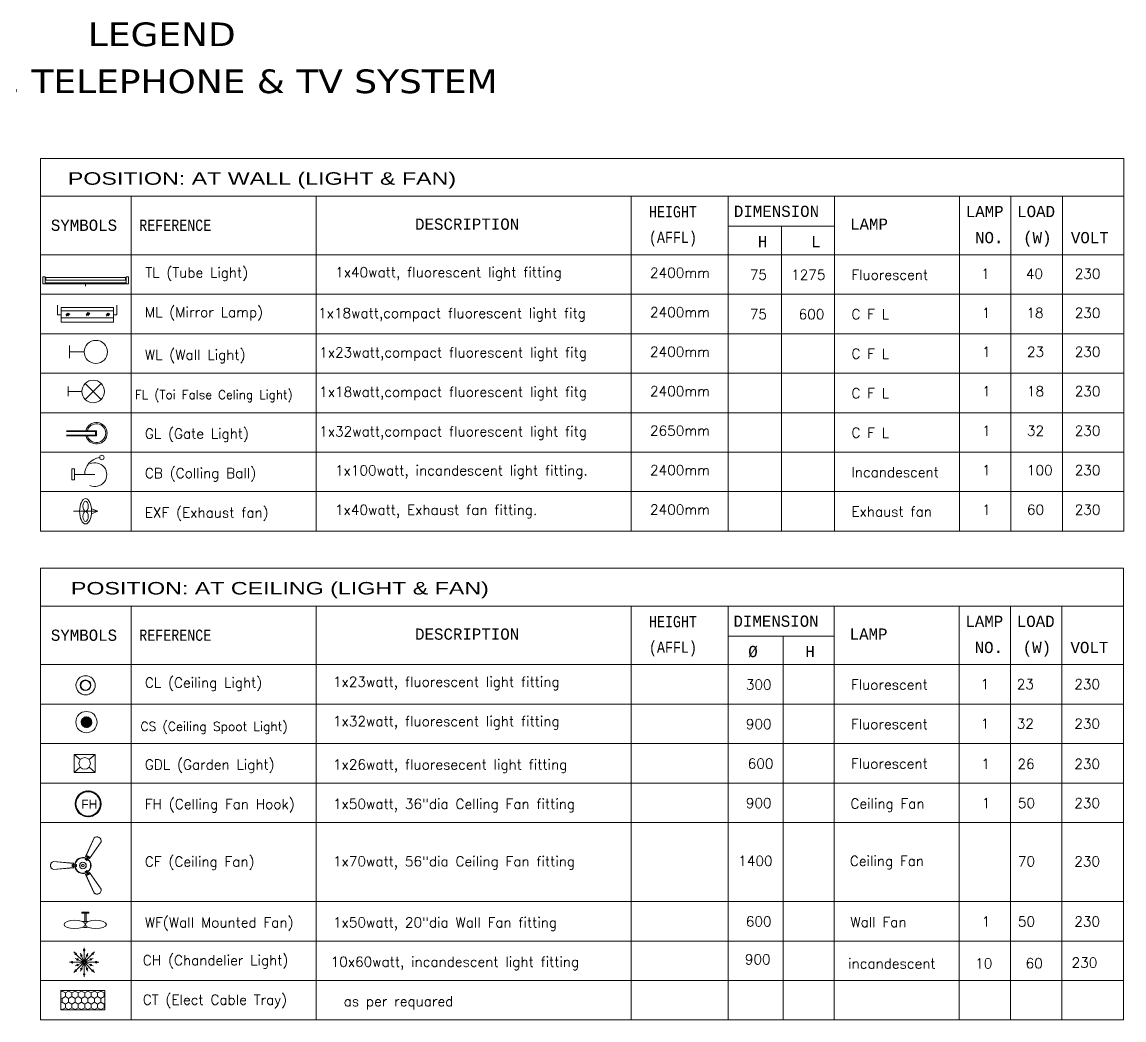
# Model space of a CAD drawing. Header units: inches. Extents: x -5 to 11100, y -161 to 1576.
# Drawn here: x 2776 to 3123.1, y 705.9 to 1020.4 of the extents above; entities that cross this region are included whole.
import ezdxf

# ---------------------------------------------------------------- set-up
doc = ezdxf.new("R2010")
doc.units = ezdxf.units.IN
doc.header["$MEASUREMENT"] = 0
for name, color, linetype, lineweight in [('E-CB-Calling-Bell', 1, 'Continuous', 18), ('E-CF-Ceiling-Fan', 7, 'Continuous', 18), ('E-CFL', 3, 'Continuous', 18), ('E-CH Light', 104, 'Continuous', 18), ('E-CKT', 7, 'Continuous', 9), ('E-CL-Ceiling-Light', 20, 'Continuous', 18), ('E-FH-Fan-hook', 4, 'Continuous', 18), ('E-fixtur', 2, 'Continuous', 18), ('E-GL-Gate-Light', 134, 'Continuous', 18), ('E-GL-Helogen-Light', 242, 'Continuous', 20), ('E-ML-Mirror-Light', 6, 'Continuous', 18), ('E-WALL-LIGHT', 4, 'Continuous', 18), ('E-WF-Wall-Bracket-Fan', 212, 'Continuous', 18), ('E-WTL-Wall-Tube-Light', 6, 'Continuous', 18), ('Electrical Cable Tray', 230, 'Continuous', 18), ('LIGHTING', 7, 'Continuous', 18)]:
    doc.layers.add(name, color=color, linetype=linetype, lineweight=lineweight)
doc.styles.add('DIM', font='arial.ttf', dxfattribs={"width": 0.8, "height": 5})
doc.styles.add('SIMPLEX', font='simplex.shx', dxfattribs={"width": 0.7})
doc.styles.add('TAHUMA', font='tahoma.ttf')
doc.styles.add('TEX', font='monotxt.shx', dxfattribs={"height": 12})
doc.styles.add('TX25', font='FAST.SHX', dxfattribs={"height": 250})

# ---------------------------------------------------------------- blocks, each defined once
blk = doc.blocks.new('WALL-LIGHT')
for p, q in [((-0.06185455624995484, 0.2594251691934915), (0.06185455625001168, 0.2594251691934915)), ((0, 0.1143000000000001), (0, 0.2594251691934915))]:
    blk.add_line(p, q)
blk.add_circle((0, 0), 0.1143)
blk = doc.blocks.new('E-MIRROR')
for p, q in [((-19.37451101502211, 3.23961760154134, 10051), (-20.53819298515282, 3.23961760154134, 10051)), ((-20.53819298515282, 3.23961760154134, 10051), (-20.53819298515282, 0.6329241391017604, 10051)), ((-2.079024030247638, 5.277976016145203, 10051), (-19.37451101502211, 5.277976016145203, 10051)), ((-19.37451101502211, 1.277976016145203, 10051), (-19.37451101502211, 5.277976016145203, 10051)), ((-19.37451101502211, 4.092930906720994, 10051), (-2.079024030247638, 4.092930906720994, 10051)), ((-18.20817793061633, 2.957906340096997), (-17.59936648717849, 3.57950344576966)), ((-17.97354368073502, 2.798313985274518, -10051), (-17.11270715947558, 3.681177985030928, -10051)), ((-17.53319050751634, 2.779362187534389), (-16.92437906407849, 3.400959293207052)), ((-11.61077149148059, 2.82335867558686), (-11.00196004804275, 3.444955781259523)), ((-11.37613724159928, 2.663766320764381, -10051), (-10.51530072033984, 3.546630320520791, -10051)), ((-10.9357840683806, 2.644814523024252), (-10.32697262494275, 3.266411628696915)), ((-4.94604419227926, 2.957906340097907), (-4.337232748841416, 3.57950344577057)), ((-4.71140994239795, 2.798313985275428, -10051), (-3.850573421138506, 3.681177985031837, -10051)), ((-4.271056769179268, 2.779362187535298), (-3.662245325741424, 3.400959293207961)), ((-2.079024030247638, 1.277976016145203, 10051), (-2.079024030247638, 5.277976016145203, 10051)), ((-2.079024030247638, 3.23961760154134, 10051), (-0.9153420601169273, 3.23961760154134, 10051)), ((-0.9153420601169273, 3.23961760154134, 10051), (-0.9153420601169273, 0.6329241391017604, 10051)), ((-19.37451101502211, 2.191378991295551, 10051), (-2.079024030247638, 2.191378991295551, 10051)), ((-2.079024030247638, 1.277976016145203, 10051), (-19.37451101502211, 1.277976016145203, 10051))]:
    blk.add_line(p, q)
blk = doc.blocks.new('A$C473D73AC')
at = {"ltscale": 2}
blk.add_line((247.8430154199741, 292.7984761762782), (247.8430154199741, 28.80871542182285), dxfattribs=at)
blk.add_lwpolyline([(175.5786215847183, 30.95723518962041), (314.9479476915149, 30.95723518962041), (314.9479476915149, 0), (175.5786215847183, 0)], close=True, dxfattribs=at)
blk.add_circle((28.40452048652514, 382.0609952349041), 28.40454005908888, dxfattribs=at)
for centre, major_axis, ratio, start_param, end_param in [((247.8430154199741, 292.7984761762782), (-107.4229254144282, 107.4229254144282), 0.9999999999998523, 3.492459975179108, 7.503114312385168), ((247.8430154199741, 382.0609952349041), (-155.1664478208331, 155.1664478208331), 0.9999999999998423, 0.9149306216189615, 2.356729967627934)]:
    blk.add_ellipse(centre, major_axis=major_axis, ratio=ratio, start_param=start_param, end_param=end_param)
blk = doc.blocks.new('A$C28630CE7')
at = {"ltscale": 2}
for p, q in [((8.084907108241168e-07, 1.327746663975859), (8.084907108241168e-07, 5.195781936746243)), ((8.084907108241168e-07, 5.195781936746243), (1.336770745276624, 5.195781936746243)), ((1.336770745276624, 1.327746663975859), (8.084907108241168e-07, 1.327746663975859)), ((1.336770745276624, 5.195781936746243), (1.336770745276624, 1.327746663975859)), ((1.731536526875232, 4.595097482642359), (1.336770745276567, 4.595097482642132)), ((1.731536526875232, 3.611565656855873), (1.336770745276567, 3.611565656855873)), ((1.336770745276624, 1.327746663975859), (1.336770745276624, 1.795295141381075)), ((1.336770745276624, 1.795295141381075), (46.6632308717048, 1.795295141381075)), ((46.6632308717048, 1.327746663975859), (1.336770745276624, 1.327746663975859)), ((1.731536526875232, 3.402955531401631), (1.731536526875175, 4.813458373545473)), ((1.731536526875175, 4.813458373545473), (46.2684650901063, 4.8134583735457)), ((46.26846509010619, 3.402955531401403), (1.731536526875232, 3.402955531401631)), ((46.26846509010619, 3.402955531401631), (46.26846509010625, 4.813458373545473)), ((46.26846509010619, 4.595097482642359), (46.66323087170485, 4.595097482642132)), ((46.26846509010619, 3.611565656855873), (46.66323087170485, 3.611565656855873)), ((48.00000080849071, 5.195781936746243), (46.6632308717048, 5.195781936746243)), ((46.6632308717048, 5.195781936746243), (46.6632308717048, 1.327746663975859)), ((46.6632308717048, 1.795295141381075), (46.6632308717048, 1.327746663975859)), ((46.6632308717048, 1.327746663975859), (48.00000080849071, 1.327746663975859)), ((48.00000080849071, 1.327746663975859), (48.00000080849071, 5.195781936746243))]:
    blk.add_line(p, q, dxfattribs=at)
blk.add_line((24.00000080849071, 1.327746663975859), (24.00000080849071, 0))
blk = doc.blocks.new('FAN56')
at = {"layer": 'LIGHTING'}
for p, q in [((2.286910040556904, 7.875516936403756), (9.722878331766424, 23.86980796933017)), ((2.400375237442859, 7.841678600188743), (9.819241948906893, 23.79918523156289)), ((15.70107802545317, 20.4033055894422), (5.590905257355189, 5.999625234334189)), ((15.81042091901418, 20.35516361787882), (5.676942714582765, 5.918280659492893)), ((-25.53329925077878, 3.514644351451352), (-7.963852755138305, 1.95723627691109)), ((-25.52031997436052, 3.395879642122281), (-7.991280494797138, 1.842053365854326)), ((-9.130757718496625, 0.384250961396674), (-8.82638058913426, 0.5599831789693326)), ((-8.179889565359645, 0.5857740585738611), (-8.915741314535808, 0.9709827400288304)), ((-8.423081646052651, -0.212282264010355), (-8.59881386362531, 0.09209486535200995)), ((-6.652082809419881, 0.585774058573179), (-5.882354885104178, 0.9402773566855558)), ((-6.372799851329091, -0.09585735604900947), (-6.54853206890175, 0.2085197733133555)), ((-6.022846787494473, 0.3785212770019371), (-5.718469658132108, 0.5542534945741409)), ((2.818746189105696, 6.053759730323463), (2.126873365057236, 5.564407442919901)), ((2.545472850796159, 5.55136517675669), (2.545472850796159, 5.1999007416116)), ((3.103385020187034, 5.566935242509089), (3.454849455332351, 5.566935242509089)), ((3.339232435504073, 5.02667768257038), (3.339232435504073, 4.67521324742529)), ((3.582649567074895, 7.37687919304085), (3.616974937765463, 8.206749841973306)), ((3.833336620312821, 5.467985671748465), (3.755481520045123, 4.624130086233208)), ((4.027698989620603, 7.40074381563727), (4.37916342476592, 7.40074381563727)), ((4.077119591039263, 8.195060619218566), (4.077119591039263, 7.843596184073476)), ((4.59723999828293, 6.791105134465852), (5.298766376769436, 7.235767101943793)), ((4.898149953246957, 7.71534265932064), (4.898149953246957, 7.363878224175323)), ((-7.96385275513876, -1.957236276910635), (-25.53329925077924, -3.514644351450215)), ((-7.991280494797593, -1.842053365853872), (-25.52031997435824, -3.395879642122509)), ((-9.135690477316075, -0.566641169502418), (-8.83131334795371, -0.3909089519302142)), ((-8.179889565359645, -0.5857740585763622), (-8.915741314535353, -0.9709827400304221)), ((-6.652082809419881, -0.5857740585759075), (-5.882354885104178, -0.9402773566882843)), ((-6.08035969415414, -0.571238434945144), (-5.77598256479132, -0.3955062173729402)), ((2.818746189106605, -6.053759730322554), (2.126873365059055, -5.564407442918991)), ((9.72287833176415, -23.86980796933062), (2.286910040555085, -7.875516936404665)), ((2.68361435198949, -5.405198959572772), (2.379237222627125, -5.229466742000341)), ((9.819241948906893, -23.79918523156516), (2.40037523744104, -7.84167860018897)), ((3.269414831141603, -5.471077886460762), (3.093682613568944, -5.775455015823127)), ((3.534886843357071, -4.980126741812001), (3.230509713994707, -4.804394524239569)), ((3.582649567076714, -7.376879193040168), (3.616974937765917, -8.206749841973306)), ((3.833336620314185, -5.467985671747783), (3.755481520046942, -4.624130086231844)), ((4.232607765249668, -8.099593620717997), (3.928230635886848, -7.923861403145338)), ((4.395382656431593, -7.188461551627142), (4.219650438858935, -7.492838680989507)), ((4.597239998284749, -6.79110513446517), (5.29876637676989, -7.235767101943338)), ((5.058570886277266, -7.628419449716603), (4.754193756913992, -7.452687232144172)), ((5.590905257354734, -5.999625234335326), (15.7010780254509, -20.40330558944106)), ((5.676942714581855, -5.918280659493803), (15.81042091901281, -20.35516361787995))]:
    blk.add_line(p, q, dxfattribs=at)
for centre, radius in [((-8.978569153815897, 0.4721170701834581), 0.1757322175726226), ((-8.510947754839435, -0.06009369932917252), 0.1757322175726226), ((-6.46066596011633, 0.05633120863285512), 0.1757322175726226), ((-5.870658222813745, 0.4663873857884937), 0.1757322175726226), ((0, 0), 2.913441179177215), ((0, 0), 2.796286367462133), ((0, 0), 1.156074395005776), ((0, 0), 1.038919583290694), ((2.545472850796159, 5.375632959184259), 0.1757322175726226), ((3.279117237759692, 5.566935242509089), 0.1757322175726226), ((3.339232435504073, 4.850945464997722), 0.1757322175726226), ((4.077119591039263, 8.019328401646135), 0.1757322175726226), ((4.203431207193262, 7.40074381563727), 0.1757322175726226), ((4.898149953246957, 7.539610441747982), 0.1757322175726226), ((-8.983501912635802, -0.4787750607160888), 0.1757322175726226), ((-5.928171129473412, -0.4833723261588148), 0.1757322175726226), ((2.531425787309217, -5.317332850787352), 0.1757322175726226), ((3.181548722355728, -5.623266451142399), 0.1757322175726226), ((3.382698278676344, -4.892260633026126), 0.1757322175726226), ((4.080419200568485, -8.011727511932122), 0.1757322175726226), ((4.307516547645719, -7.34065011630878), 0.1757322175726226), ((4.906382321596084, -7.540553340930956), 0.1757322175726226)]:
    blk.add_circle(centre, radius, dxfattribs=at)
for centre, radius, start, end in [((12.21743013302284, 21.16120972831641), 3.68229454557542, 347.3556972874167, 132.6443027125783), ((12.21743013307105, 21.16120972840031), 3.565139733860432, 347.7259704662304, 132.2740295338121), ((-24.43486026604342, 4.547473508864641e-13), 3.682294545575131, 107.3556972874202, 252.6443027125725), ((-24.43486026614028, 2.273736754432321e-13), 3.56513973386013, 107.7259704662307, 252.274029533807), ((-4.547473508864641e-13, -2.273736754432321e-13), 9.372384937206617, 175.5055034689353, 184.4944965310772), ((-9.051577229905433, 0.7114997617416066), 0.2928870292877043, 62.36853593211242, 175.5055034689698), ((-4.547473508864641e-13, -2.273736754432321e-13), 8.2008368200558, 166.1923573198762, 175.9039562418567), ((-7.41598618738999, 2.994488252593555), 2.526945278264775, 252.4040150250503, 287.5959849749356), ((0, 0), 7.029288702904982, 64.03396698490842, 175.9199886475078), ((0, 0), 6.677824267759679, 65.03241349550466, 174.9675865045085), ((-5.759833547863309, 0.6742485352299354), 0.2928870292877043, 353.3233184986162, 114.7287472918888), ((-4.547473508864641e-13, -2.273736754432321e-13), 5.506276150608861, 173.3233184986464, 186.676681501364), ((2.296000413957245, 5.325286441634717), 0.2928870292877043, 125.2712527081929, 246.6766815014033), ((0, 0), 5.506276150608861, 53.32331849864637, 66.67668150136403), ((0, 0), 8.2008368200558, 64.09604375815742, 73.8076426801169), ((1.246658556624425, 7.843484589937134), 2.382136561433578, 311.2959510530642, 348.7040489469505), ((3.463833133905155, 4.651037906404554), 0.2928870292877043, 233.3233184986163, 354.7287472918887), ((3.909611746496466, 8.194645706286565), 0.2928870292877043, 64.49449653110493, 177.6314640679801), ((6.301295991775078, 4.925188306097198), 2.526945278264775, 132.4040150250503, 167.5959849749355), ((0, 0), 6.677824267759679, 305.0324134955004, 54.9675865045111), ((0, 0), 7.029288702904982, 304.0339669849027, 55.91998864751029), ((0, 0), 9.372384937206617, 55.50550346893525, 64.49449653107712), ((0, 0), 8.2008368200558, 46.19235731987623, 55.90395624185671), ((5.141965483407603, 7.483145944543821), 0.2928870292877043, 302.3685359321124, 55.50550346896984), ((-9.051577229905888, -0.7114997617436529), 0.2928870292877043, 184.4944965311049, 297.6314640679801), ((-7.41598618738999, -2.842104315086544), 2.382136561433578, 71.29595105306419, 108.7040489469505), ((-4.547473508864641e-13, -2.273736754432321e-13), 8.2008368200558, 184.0960437581574, 193.8076426801169), ((0, 0), 7.029288702904982, 184.0339669849117, 295.9199886475069), ((0, 0), 6.677824267759679, 185.0324134955085, 294.9675865045061), ((-5.759833547863764, -0.6742485352310723), 0.2928870292877043, 245.2712527081929, 6.676681501403333), ((2.296000413957699, -5.325286441635171), 0.2928870292877043, 113.3233184986162, 234.7287472918888), ((-4.547473508864641e-13, -6.821210263296962e-13), 5.506276150608861, 293.3233184986464, 306.676681501364), ((-4.547473508864641e-13, -6.821210263296962e-13), 8.2008368200558, 286.1923573198762, 295.9039562418567), ((1.114690195614912, -7.919676558691435), 2.526945278264775, 12.40401502505025, 47.59598497493553), ((3.463833133906064, -4.651037906404781), 0.2928870292877043, 5.271252708192963, 126.6766815014034), ((3.909611746497376, -8.194645706286337), 0.2928870292877043, 182.3685359321123, 295.5055034689698), ((6.169327630764656, -5.001380274851272), 2.382136561433578, 191.2959510530642, 228.7040489469506), ((-4.547473508864641e-13, -6.821210263296962e-13), 9.372384937206617, 295.5055034689352, 304.4944965310771), ((-4.547473508864641e-13, -6.821210263296962e-13), 8.2008368200558, 304.0960437581574, 313.8076426801169), ((5.141965483409422, -7.483145944543821), 0.2928870292877043, 304.494496531105, 57.63146406798008), ((12.21743013302103, -21.16120972831709), 3.68229454557518, 227.3556972874152, 12.64430271257494), ((12.21743013306923, -21.16120972840122), 3.565139733860116, 227.7259704662254, 12.2740295338069)]:
    blk.add_arc(centre, radius, start, end, dxfattribs=at)
blk = doc.blocks.new('CL- Celling Light')
at = {"layer": 'E-CL-Ceiling-Light'}
for major_axis, ratio, start_param, end_param in [((4.477717037261159, 4.477717037261157), 0.9999999999998082, 5.497787143782042, 11.78097245096163), ((2.483760678637262, 2.483760678637262), 0.9999999999998888, 5.497787143782082, 11.78097245096167), ((2.238858518630952, 2.238858518630952), 0.9999999999997626, 5.49778714378202, 11.78097245096161)]:
    blk.add_ellipse((0, 0), major_axis=major_axis, ratio=ratio, start_param=start_param, end_param=end_param, dxfattribs=at)
blk = doc.blocks.new('E-FH')
at = {"ltscale": 2}
h = blk.add_hatch(dxfattribs=at)
h.set_pattern_fill('ANSI31', color=256, scale=45.36000000012573, style=0)
h.set_pattern_definition([(44.99999999999999, (145903.6854705223, -100361.5807621968), (-4.009295449338837, 4.009295449338837), [])])
edge = h.paths.add_edge_path(flags=16)
edge.add_arc((77310.88122551782, -227893.657498608), 96.16001614016345, 0, 360)
edge = h.paths.add_edge_path()
edge.add_arc((77310.88122551782, -227893.657498608), 102.8464730562784, 0, 360)
for radius in [102.8464730562784, 96.16001614016345]:
    blk.add_circle((77310.88122551782, -227893.657498608), radius, dxfattribs=at)
at = {"ltscale": 2, "style": 'TX25'}
blk.add_text('FH', height=72.57600000020118, dxfattribs=at).set_placement((77255.87917175023, -227932.4090987407))
blk = doc.blocks.new('E-GATE-LIGHT')
for p, q in [((39.99002136849958, -9.944523577815744), (42.9900201605551, -9.941831429898116)), ((40.41249918174526, -10.3662438220756), (42.56829991629456, -10.36430924314385))]:
    blk.add_line(p, q)
at = {"ltscale": 0.5}
for p, q in [((39.99002136849958, -9.944523577815744), (40.00622584902885, -28.0020090926464)), ((40.41249918174526, -10.3662438220756), (40.42832487778196, -28.00163030815355)), ((42.56829991629456, -10.36430924314385), (42.58412561233126, -27.99969572922333)), ((42.9900201605551, -9.941831429898116), (43.00622464108437, -27.99931694473048))]:
    blk.add_line(p, q, dxfattribs=at)
for radius in [6.525943365224521, 6.525943365224522, 5.681744967804262]:
    blk.add_arc((41.49002076452962, -9.943177503855452), radius, 283.339764539456, 256.7630679499874, dxfattribs=at)
blk = doc.blocks.new('CH')
at = {"layer": 'E-fixtur', "color": 118}
for p, q in [((0, 0.2174594569477506), (0, 0.2505947764663574)), ((0, 0.1986648487127241), (0, 0.0348048300645587)), ((-0.2174594569481059, 0), (-0.2505947764661443, 0)), ((-0.03480483006477186, 0), (-0.1986648487134346, 0)), ((-0.1537670566411009, 0.1537670566408167), (-0.1771972657690668, 0.1771972657689957)), ((-0.154760979291737, 0.06291629713629732), (-0.1242149241874557, 0.05049814956407772)), ((-0.02461073135734182, 0.02461073135677339), (-0.1404772617088668, 0.1404772617081562)), ((-0.1068368968027755, 0.04343331229321734), (-0.03224226715659029, 0.01310772308386277)), ((-0.06494399756867608, 0.1539210782723899), (-0.05212563122327651, 0.1235407992113835)), ((-0.04506737441872133, 0.1068123171521052), (-0.01353016586840283, 0.03206728562588523)), ((0.01310772308386277, 0.03224226715630607), (0.0434333122932884, 0.1068368968024913)), ((0.1404772617080141, 0.1404772617081562), (0.02461073135727077, 0.02461073135677339)), ((0.1075473702138652, 0.04537751572456727), (0.03206728562567207, 0.01353016586833178)), ((0.1986648487133635, 0), (0.03480483006470081, 0)), ((0.0504981495645751, 0.1242149241872426), (0.06291629713629732, 0.154760979291666)), ((0.153921078272603, 0.06494399756761027), (0.1235407992114546, 0.05212563122356073)), ((0.1771972657689957, 0.1771972657689957), (0.1537670566410299, 0.1537670566408167)), ((0.2505947764660732, 0), (0.2174594569480348, 0)), ((-0.1537670566411009, -0.153767056641243), (-0.1771972657690668, -0.1771972657695642)), ((-0.1233370802663103, -0.05203967598717441), (-0.1539210782730294, -0.0649439975681787)), ((-0.02461073135734182, -0.02461073135691549), (-0.1404772617088668, -0.1404772617084404)), ((-0.03206728562574312, -0.0135301658687581), (-0.1060207576437477, -0.04473339131848775)), ((-0.06291629713636837, -0.1547609792919502), (-0.05050061098920366, -0.1242209787791637)), ((-0.04343664786361501, -0.1068451016112704), (-0.01310772308386277, -0.03224226715644818)), ((0, -0.03480483006498503), (0, -0.1986648487128662)), ((0.01353016586833178, -0.03206728562588523), (0.04507198010408331, -0.1068232328978524)), ((0.1404772617080141, -0.1404772617084404), (0.02461073135727077, -0.02461073135691549)), ((0.03224226715651923, -0.01310772308428909), (0.1079300247505444, -0.04387771089497505)), ((0.05212563122320546, -0.1235407992118098), (0.06494399756775238, -0.1539210782726741)), ((0.1242149241868873, -0.05049814956407772), (0.154760979291666, -0.06291629713643943)), ((0.1771972657689957, -0.1771972657695642), (0.1537670566410299, -0.153767056641243)), ((0, -0.2174594569477506), (0, -0.2505947764663574))]:
    blk.add_line(p, q, dxfattribs=at)
at = {"layer": 'E-fixtur', "color": 1}
for centre, radius in [((0, 0.2080621528305926), 0.01376292911806172), ((0, 0.2080621528305926), 0.009397304117482025), ((-0.2080621528302373, 0), 0.01376292911806172), ((-0.2080621528302373, 0), 0.009397304117482025), ((-0.1471221591742022, 0.1471221591746996), 0.01376292911806172), ((-0.1471221591742022, 0.1471221591746996), 0.009397304117482025), ((-0.1153087864104663, 0.04749981092771804), 0.01376292911805603), ((-0.1153087864104663, 0.04749981092771804), 0.009397304117476326), ((-0.04794818638870879, 0.1151230632132183), 0.01376292911805603), ((-0.04794818638870879, 0.1151230632132183), 0.009397304117476326), ((0, 0), 0.03480483006474824), ((0, 0), 0.03480483006474824), ((0, 0), 0.02923605725438851), ((0, 0), 0.01392193202589929), ((0.04749981092743383, 0.1153087864105373), 0.01376292911805603), ((0.04749981092743383, 0.1153087864105373), 0.009397304117476326), ((0.1151230632135736, 0.04794818638899301), 0.01376292911805603), ((0.1151230632135736, 0.04794818638899301), 0.009397304117476326), ((0.1471221591741312, 0.1471221591746996), 0.01376292911806172), ((0.1471221591741312, 0.1471221591746996), 0.009397304117482025), ((0.2080621528301663, 0), 0.01376292911806172), ((0.2080621528301663, 0), 0.009397304117482025), ((-0.1471221591742022, -0.1471221591745575), 0.01376292911806172), ((-0.1471221591742022, -0.1471221591745575), 0.009397304117482025), ((-0.1151230632135736, -0.04794818638913512), 0.01376292911805603), ((-0.1151230632135736, -0.04794818638913512), 0.009397304117476326), ((-0.04749981092750488, -0.1153087864105373), 0.01376292911805603), ((-0.04749981092750488, -0.1153087864105373), 0.009397304117476326), ((0.04794818638863774, -0.1151230632136446), 0.01376292911805603), ((0.04794818638863774, -0.1151230632136446), 0.009397304117476326), ((0.1153087864103952, -0.04749981092800226), 0.01376292911805603), ((0.1153087864103952, -0.04749981092800226), 0.009397304117476326), ((0.1471221591741312, -0.1471221591745575), 0.01376292911806172), ((0.1471221591741312, -0.1471221591745575), 0.009397304117482025), ((0, -0.2080621528305926), 0.01376292911806172), ((0, -0.2080621528305926), 0.009397304117482025)]:
    blk.add_circle(centre, radius, dxfattribs=at)
at = {"layer": 'E-fixtur', "color": 5}
for centre, radius, start, end in [((-0.0239622551170271, 0.008113398435511954), 0.003951721185746384, 166.5219312739056, 239.9760771269371), ((-0.024154807559853, 0.007520782952639138), 0.003951721185600662, 84.02392287782268, 157.4780687310109), ((-0.02423747671237209, 0.007109764310229139), 0.002956846950752719, 234.8558115878039, 279.1614353479509), ((-0.02241635432234546, -0.007140539716203875), 0.01141135255984856, 70.10517663083417, 96.79592174268944), ((-0.02378754517010861, 0.008494511210841438), 0.002956846950882777, 44.83856465965959, 89.14418842000009), ((-0.01393810765883075, 0.01895282045992985), 0.01141135256084509, 227.2040782506169, 253.8948233622477), ((-0.01461693566703559, 0.02064853738588113), 0.003951721185751491, 130.5219312680836, 203.9760771210148), ((-0.0163685952043835, 0.007525313149869817), 0.004491516298396506, 241.1893284485536, 314.1417121373354), ((-0.01542951595226327, 0.01999835151764273), 0.00295684695109999, 198.855811586947, 243.1614353469046), ((-0.01512104450675622, 0.0202822808755343), 0.003951721185450307, 48.02392287452982, 121.4780687277692), ((-0.01766573978279951, 0.003533112634954705), 0.004491516298242516, 9.858287865220472, 82.81067155419103), ((-0.0223323155373123, 0.00739918449966126), 0.01141135256133573, 34.10517663670663, 60.79592174845014), ((-0.008819203605980874, 0.01570932508755618), 0.004491516297673706, 205.1893284459174, 278.1417121343615), ((-0.01425157988222736, 0.02085417216761698), 0.002956846950945679, 8.838564656764492, 53.14418841723065), ((-0.0001359776102560772, 0.02352576797136408), 0.0114113525608005, 191.2040782583175, 217.8948233700187), ((-0.01221517220095336, 0.0132420094804786), 0.004491516298100463, 333.8582878569728, 46.81067154583752), ((-0.0007280045284829839, 0.02524824816376281), 0.002956846950608556, 162.8558115868255, 207.1614353472876), ((0.0003115563968236756, 0.02529663687255379), 0.003951721185914264, 94.52193126978956, 167.9760771228782), ((-0.01371809126453627, 0.0191126717263046), 0.01141135256078896, 358.1051766413452, 24.79592175302374), ((0.002098824016698586, 0.01789290878249972), 0.004491516298072674, 169.1893284435146, 242.1417121319922), ((-0.0003115563970368385, 0.02529663687283801), 0.003951721185752195, 12.02392287503734, 85.47806872750529), ((-0.00209882401676964, 0.01789290878249972), 0.004491516298061139, 297.8582878680078, 10.81067155648539), ((0.01371809126446522, 0.0191126717263046), 0.01141135256078779, 155.2040782469763, 181.8948233586548), ((0.0007280045282698211, 0.02524824816333648), 0.002956846950551473, 332.8385646598788, 17.14418842068055), ((0.01221517220088231, 0.0132420094804786), 0.004491516298091671, 133.1893284541625, 206.1417121430272), ((0.00881920360590982, 0.01570932508755618), 0.004491516297652643, 261.8582878656385, 334.8106715540826), ((0.0001359776099008059, 0.0235257679700851), 0.0114113525602202, 322.1051766361111, 348.795921747692), ((0.01425157988151682, 0.02085417216761698), 0.002956846950941077, 126.8558115827693, 171.1614353432355), ((0.01512104450590357, 0.02028228087567641), 0.003951721185308754, 58.52193127212266, 131.9760771254702), ((0.02233231553709913, 0.007399184500229694), 0.01141135256090735, 119.2040782538383, 145.894823365497), ((0.01766573978272845, 0.003533112634954705), 0.004491516298235051, 97.18932844580895, 170.1417121347795), ((0.01636859520431244, 0.007525313149869817), 0.004491516298360303, 225.8582878626646, 298.8106715514464), ((0.01542951595176589, 0.0199983515170743), 0.002956846950642749, 296.838564661007, 341.1441884219735), ((0.01393810765861758, 0.01895282045921931), 0.01141135256018086, 286.1051766393726, 312.7959217511044), ((0.01461693566625399, 0.02064853738573902), 0.003951721185739777, 336.0239228797916, 49.47806873309938), ((0.0224163543222744, -0.007140539716203875), 0.01141135255986128, 83.20407825731056, 109.8948233691658), ((0.02378754516968229, 0.00849451121069933), 0.002956846950947208, 90.85581157884357, 135.1614353392557), ((0.02415480755963983, 0.007520782952497029), 0.003951721185794571, 22.52193127037021, 95.97607712360836), ((0.02423747671230103, 0.007109764310229139), 0.002956846950727585, 260.8385646520491, 305.1441884121961), ((0.02396225511695604, 0.008113398435511954), 0.003951721185722685, 300.02392287306, 13.47806872609437), ((-0.02396225511709815, -0.008113398436080388), 0.003951721185668785, 120.0239228725989, 193.478068725819), ((-0.02415480755992405, -0.007520782953065464), 0.003951721185547995, 202.5219312703702, 275.9760771230967), ((-0.02423747671208787, -0.007109764310655464), 0.002956846950776329, 80.83856465672993, 125.1441884171752), ((-0.02241635432156386, 0.007140539715635441), 0.01141135255976871, 263.2040782534299, 289.8948233653527), ((-0.02378754517032178, -0.008494511210983546), 0.002956846950951521, 270.8558115843581, 315.1614353450589), ((-0.01393810765961234, -0.01895282046021407), 0.01141135256046654, 106.1051766341383, 132.7959217458405), ((-0.01461693566703559, -0.02064853738616534), 0.003951721185763245, 156.0239228789851, 229.4780687319164), ((-0.01636859520409928, -0.007525313150296142), 0.004491516298304253, 45.85828786701506, 118.8106715559184), ((-0.01542951595226327, -0.01999835151792695), 0.002956846951079845, 116.8385646530954, 161.144188413053), ((-0.01512104450675622, -0.02028228087581851), 0.003951721185437418, 238.5219312722308, 311.9760771254702), ((-0.01766573978294161, -0.003533112635238922), 0.004491516298371332, 277.1893284477499, 350.1417121365911), ((-0.0223323155373123, -0.007399184499945477), 0.01141135256134301, 299.2040782515499, 325.8948233632934), ((-0.008819203605980874, -0.0157093250878404), 0.004491516297652643, 81.85828786563856, 154.8106715543634), ((-0.01425157988244052, -0.02085417216775909), 0.002956846951148954, 306.8558115853333, 351.1614353460832), ((-0.0001359776107534572, -0.02352576797164829), 0.01141135256038744, 142.1051766287005, 168.7959217406267), ((-0.01221517220095336, -0.01324200948076282), 0.004491516298112725, 313.1893284539781, 26.14171214302722), ((-0.0007280045280566583, -0.02524824816390492), 0.002956846951045672, 152.8385646532834, 197.1441884142311), ((0.0003115563968236756, -0.02529663687312222), 0.003951721185895244, 192.0239228766224, 265.4780687302105), ((-0.01371809126503365, -0.0191126717263046), 0.01141135256125242, 335.2040782473143, 1.894823359169635), ((0.002098824016414369, -0.01789290878264183), 0.004491516297773025, 117.858287865825, 190.8106715546485), ((-0.002098824016485423, -0.01789290878264183), 0.004491516297751122, 349.1893284453515, 62.1417121341746), ((-0.0003115563970368385, -0.02529663687326433), 0.003951721185755204, 274.5219312724947, 347.9760771254955), ((0.0137180912649626, -0.0191126717263046), 0.01141135256125683, 178.1051766408304, 204.7959217526857), ((0.0007280045279145497, -0.0252482481636207), 0.002956846950982521, 342.8558115785091, 27.16143533954831), ((0.01221517220088231, -0.01324200948076282), 0.004491516298100463, 153.8582878569728, 226.8106715460218), ((0.00881920360590982, -0.0157093250878404), 0.004491516297661416, 25.18932844563657, 98.14171213436146), ((0.0001359776103981858, -0.02352576797036932), 0.01141135255979469, 11.20407825336372, 37.89482336488683), ((0.01425157988180104, -0.02085417216775909), 0.0029568469511562, 188.8385646539167, 233.1441884146667), ((0.01512104450590357, -0.02028228087596062), 0.003951721185287185, 228.0239228745295, 301.4780687278774), ((0.02233231553709913, -0.007399184500513911), 0.01141135256089094, 214.105176634503, 240.7959217461613), ((0.01636859520402822, -0.007525313150296142), 0.004491516298358552, 61.18932844408155, 134.141712132985), ((0.01766573978294161, -0.003533112635238922), 0.004491516298393439, 189.8582878634089, 262.8106715522501), ((0.01542951595176589, -0.01999835151735851), 0.002956846950640072, 18.8558115780265, 63.16143533899268), ((0.01393810765947023, -0.01895282045950353), 0.0114113525597928, 47.20407825261481, 73.89482336424138), ((0.01461693566625399, -0.02064853738616534), 0.003951721185757867, 310.5219312669006, 23.97607712020845), ((0.02241635432156386, 0.007140539715635441), 0.01141135255976536, 250.1051766346473, 276.79592174657), ((0.02378754516989545, -0.008494511210841438), 0.002956846951026226, 224.8385646560321, 269.1441884166679), ((0.02415480755971089, -0.007520782952781246), 0.003951721185733579, 264.0239228755013, 337.4780687282476), ((0.02423747671201681, -0.007109764310655464), 0.002956846950791247, 54.85581158282483, 99.16143534327007), ((0.0239622551170271, -0.008113398436080388), 0.003951721185683491, 346.521931274181, 59.9760771274011)]:
    blk.add_arc(centre, radius, start, end, dxfattribs=at)
blk = doc.blocks.new('EXF')
at = {"layer": 'E-fixtur', "color": 196, "ltscale": 5}
for q in [(-0.254559416934228, 0), (0.1217096859011946, 0.05541007479791915), (0.1217096859011946, -0.05541007479806126)]:
    blk.add_line((0.254559416934228, 0), q, dxfattribs=at)
at = {"layer": 'E-fixtur', "color": 6, "extrusion": (0, 0, -1)}
blk.add_ellipse((-0.001915637436198381, 0), major_axis=(-4.401850321639565e-14, 0.2674318915803723), ratio=0.4725221515231049, dxfattribs=at)
at = {"layer": 'E-fixtur', "color": 200, "ltscale": 5}
blk.add_ellipse((-0.001915637436198381, 0.1069727566321887), major_axis=(-1.559175222445816e-13, 0.1069727566321489), ratio=0.5289366065856974, start_param=3.141592653587037, end_param=9.424777960766622, dxfattribs=at)
at = {"layer": 'E-fixtur', "color": 200, "ltscale": 5, "extrusion": (0, 0, -1)}
blk.add_ellipse((-0.001915637436198381, -0.1069727566321887), major_axis=(1.604226282306154e-13, 0.1069727566321489), ratio=0.5289366065856974, dxfattribs=at)
blk = doc.blocks.new('IC')
h = blk.add_hatch()
h.set_pattern_fill('ANSI37', color=256, scale=5, style=0)
h.set_pattern_definition([(45, (-31987.5, 39264), (-0.4419417382415922, 0.4419417382415922), []), (135, (-31987.5, 39264), (-0.4419417382415922, -0.4419417382415922), [])])
h.paths.add_polyline_path([(-28.43086822907935, 23.91349104812252, 1), (-35.55001930392609, 23.91349104812252, 1)])
for radius in [7.119182435364928, 3.55957553742337]:
    blk.add_circle((-31.99044376650272, 23.91349104812252), radius)
blk = doc.blocks.new('GL-LIGHT')
at = {"layer": 'E-GL-Helogen-Light'}
for p, q in [((-71.28741264676864, 278.4981573771629), (-43.65245231008396, 255.0194351863979)), ((-4.097567633656212, 255.0194351863981), (23.53739270302867, 278.4981573771629)), ((-71.28741264676864, 197.9347972537253), (-43.65245231008387, 221.41351944449)), ((-4.097567633655984, 221.4135194444902), (23.53739270302867, 197.9347972537253))]:
    blk.add_line(p, q, dxfattribs=at)
blk.add_lwpolyline([(-71.28741264676864, 197.9347972537253), (23.53739270302867, 197.9347972537253), (23.53739270302867, 278.4981573771629), (-71.28741264676864, 278.4981573771629)], close=True, dxfattribs=at)
blk.add_circle((-23.87500997186999, 238.2164773154441), 25.9516207327101, dxfattribs=at)
blk = doc.blocks.new('A$C5B1A0392')
for p, q in [((371.2636075230839, 129.6935771097196), (371.2636075230694, 279.1093907858303)), ((395.5392300220265, 129.5778479899163), (395.5392300220265, 279.1093907858303))]:
    blk.add_line(p, q)
at = {"ltscale": 2}
blk.add_lwpolyline([(322.3576346281334, 298.3637366223847), (447.5660370831902, 298.3637366223847), (447.5660370831902, 279.1093907858303), (322.3576346281334, 279.1093907858303)], close=True, dxfattribs=at)
for centre, start, end in [((382.0527251245803, -153.2695572404482), 80.14559333652657, 99.85440666347343), ((382.0527251245803, 304.2310469780641), 260.1455933365266, 279.8544066634735)]:
    blk.add_arc(centre, 283.1687490877094, start, end, dxfattribs=at)
at = {"extrusion": (0, 0, -1)}
blk.add_ellipse((191.0246417626622, 75.48077278010896), major_axis=(191.0280833619181, 3.971377967073551e-11), ratio=0.3951307893636453, dxfattribs=at)
blk.add_ellipse((573.0808084864984, 75.48077278010896), major_axis=(-191.0280833619181, 3.971377967073551e-11), ratio=0.3951307893636453)

msp = doc.modelspace()

# ---------------------------------------------------------------- hatches: boundary and pattern name
at = {"layer": 'Electrical Cable Tray'}
h = msp.add_hatch(dxfattribs=at)
h.set_pattern_fill('HONEY', color=256, scale=9.382059145864332, angle=270, style=0)
h.set_pattern_definition([(270, (13398.9704378413, -9389.992961106791), (1.015637690577602, -1.759136089849562), [1.172757393233042, -2.345514786466083]), (29.99999999999997, (13398.9704378413, -9389.992961106791), (1.015637697234945, 1.759136086005943), [1.172757393233042, -2.345514786466083]), (329.9999999999999, (13398.9704378413, -9389.992961106791), (2.031275387812547, -3.843619301887977e-09), [-2.345514786466083, 1.172757393233042])])
h.paths.add_polyline_path([(2788.215716525031, 715.1962747146463), (2802.021049572838, 715.1962747146463), (2802.021049572838, 709.1440202595495), (2788.215716525031, 709.1440202595495)])

# ---------------------------------------------------------------- linework, layer by layer
at = {"layer": 'E-fixtur', "color": 1}
for p, q in [((2781.843244026546, 977.4473793562702), (2781.843244026546, 859.983542680222)), ((2781.843244026542, 977.4473793562702), (3123.129070067585, 977.4473793562702)), ((3123.129070067589, 977.4473793562702), (3123.129070067585, 859.983542680222)), ((2781.843244026546, 859.983542680222), (3123.129070067585, 859.983542680222)), ((2781.843244026546, 848.2947765089357), (3123.00307713824, 848.2947765089357)), ((2781.843244026546, 848.2947765089357), (2781.843244026542, 705.9489070012696)), ((3123.00307713824, 848.2947765089357), (3123.00307713824, 705.9489070012696)), ((2781.843244026542, 705.9489070012696), (3123.00307713824, 705.9489070012696))]:
    msp.add_line(p, q, dxfattribs=at)
at = {"layer": 'E-fixtur', "color": 36}
for p, q in [((2781.843244026546, 965.5433313331541), (3123.129070067585, 965.5433313331541)), ((2810.334332646049, 965.5433313331541), (2810.334332646052, 947.0706575909189)), ((2868.650811032857, 965.5433313331541), (2868.650811032857, 859.983542680222)), ((2967.863806212557, 965.5433313331541), (2967.863806212546, 859.983542680222)), ((2998.450326725724, 965.5433313331541), (2998.450326725724, 859.983542680222)), ((3031.970143357957, 965.5433313331541), (3031.970143357953, 859.983542680222)), ((3071.33512391966, 965.5433313331541), (3071.33512391966, 859.983542680222)), ((3087.532114077996, 965.5433313331541), (3087.532114077996, 859.983542680222)), ((3103.729104236321, 965.5433313331541), (3103.729104236324, 859.983542680222)), ((2998.450326725724, 956.0468527045541), (3031.970143357946, 956.0468527045541)), ((3015.210235041839, 956.0468527045541), (3015.210235041835, 859.983542680222)), ((2781.843244026546, 947.0706575909189), (3123.129070067585, 947.0706575909189)), ((2810.334332646052, 947.0706575909189), (2810.334332646052, 859.983542680222)), ((2781.843244026546, 934.6296411751046), (3123.129070067585, 934.6296411751046)), ((2781.843244026546, 922.1886247592902), (3123.129070067585, 922.1886247592902)), ((2781.843244026546, 909.7476083434722), (3123.129070067585, 909.7476083434722)), ((2781.843244026546, 897.3065919276614), (3123.129070067585, 897.3065919276614)), ((2781.843244026546, 884.8655755118507), (3123.129070067585, 884.8655755118507)), ((2781.843244026546, 872.4245590960363), (3123.129070067585, 872.4245590960363)), ((2781.843244026546, 836.3907284858196), (3123.00307713824, 836.3907284858196)), ((2810.334332646041, 836.3907284858196), (2810.334332646041, 705.9489070012696)), ((2868.650811032857, 836.3907284858196), (2868.650811032857, 705.9489070012696)), ((2967.86380621255, 836.3907284858196), (2967.86380621255, 705.9489070012696)), ((2998.450326725713, 836.3907284858196), (2998.450326725713, 705.9489070012696)), ((3031.844150428602, 836.3907284858196), (3031.844150428609, 705.9489070012696)), ((3071.209130990311, 836.3907284858196), (3071.209130990311, 705.9489070012696)), ((3087.406121148651, 836.3907284858196), (3087.406121148651, 705.9489070012696)), ((3103.60311130698, 836.3907284858196), (3103.603111306976, 705.9489070012696)), ((2998.450326725713, 826.8942498572196), (3031.844150428602, 826.8942498572196)), ((3015.745800861703, 826.8942498572196), (3015.745800861703, 705.9489070012696)), ((2781.843244026546, 817.9180547435844), (3123.00307713824, 817.9180547435844)), ((2781.843244026546, 805.4770383277701), (3123.00307713824, 805.4770383277701)), ((2781.843244026546, 793.0360219119557), (3123.00307713824, 793.0360219119557)), ((2781.843244026546, 780.5950054961413), (3123.00307713824, 780.5950054961413)), ((2781.843244026546, 768.1539890803306), (3123.00307713824, 768.1539890803306)), ((2781.843244026546, 743.2719562486982), (3123.00307713824, 743.2719562486982)), ((2781.843244026546, 730.8309398328838), (3123.00307713824, 730.8309398328838)), ((2781.843244026542, 718.3899234170767), (3123.00307713824, 718.3899234170767))]:
    msp.add_line(p, q, dxfattribs=at)
at = {"layer": 'E-WALL-LIGHT', "color": 1}
for p, q in [((2795.89005753427, 901.4959157367111), (2800.929115990471, 906.5349741929103)), ((2800.929115990471, 901.4959157367111), (2795.89005753427, 906.5349741929103)), ((2790.490656355315, 905.5606802864922), (2790.490656355315, 902.4702096431265)), ((2794.846434357197, 904.0154449648089), (2790.490656355315, 904.0154449648089))]:
    msp.add_line(p, q, dxfattribs=at)
msp.add_circle((2798.409586762372, 904.0154449648089), 3.563152405172627, dxfattribs=at)
at = {"layer": 'Electrical Cable Tray'}
msp.add_lwpolyline([(2788.215716525031, 715.1962747146463), (2802.021049572838, 715.1962747146463), (2802.021049572838, 709.1440202595495), (2788.215716525031, 709.1440202595495)], close=True, dxfattribs=at)

# ---------------------------------------------------------------- block references
at = {"layer": 'E-CB-Calling-Bell', "xscale": 0.02470103999075945, "yscale": 0.0247010399998544, "zscale": 0.02470104, "rotation": 270}
msp.add_blockref('A$C473D73AC', (2791.701329718504, 883.9034337654866), dxfattribs=at)
at = {"layer": 'E-CF-Ceiling-Fan', "color": 3, "xscale": 0.3641632086328173, "yscale": 0.3641632086309983, "zscale": 0.3641632086311714}
msp.add_blockref('FAN56', (2795.154055693652, 754.6248789580686), dxfattribs=at)
at = {"layer": 'E-CFL', "ltscale": 20, "xscale": 0.4718133482692792, "yscale": 0.4718133482692792, "zscale": 0.4718133482663518, "rotation": 90}
msp.add_blockref('IC', (2807.564144748372, 814.888567385573), dxfattribs=at)
at = {"layer": 'E-CH Light', "xscale": 18.27373859909858, "yscale": 18.27373859909858, "zscale": 18.27373859909643}
msp.add_blockref('CH', (2795.545059629857, 724.14774660274), dxfattribs=at)
at = {"layer": 'E-CL-Ceiling-Light', "xscale": 0.4777436637341452, "yscale": 0.4777436637341452, "zscale": 0.4777436637341452}
msp.add_blockref('CL- Celling Light', (2795.999355348209, 811.4065519499836), dxfattribs=at)
at = {"layer": 'E-FH-Fan-hook', "xscale": 0.03977636734271073, "yscale": 0.03977636732088285, "zscale": 0.03977636732638761}
msp.add_blockref('E-FH', (-278.3517334400426, 9838.8255062597), dxfattribs=at)
at = {"layer": 'E-fixtur', "xscale": 14.92688432112482, "yscale": 14.92688432112664, "zscale": 14.92688432112601}
msp.add_blockref('EXF', (2796.029320694524, 866.2286297641112), dxfattribs=at)
at = {"layer": 'E-GL-Gate-Light', "xscale": 0.5194689521812528, "yscale": 0.5194689521786131, "zscale": 0.5194689521812528, "rotation": 269.8942699295785}
msp.add_blockref('E-GATE-LIGHT', (2804.592701801266, 912.3790398673427), dxfattribs=at)
at = {"layer": 'E-GL-Helogen-Light', "xscale": 0.07015559186402243, "yscale": 0.07015559186584142, "zscale": 0.0701555918687969, "rotation": 180}
msp.add_blockref('GL-LIGHT', (2794.035157076592, 803.519705366718), dxfattribs=at)
at = {"layer": 'E-ML-Mirror-Light', "xscale": 0.9545574529511214, "yscale": 1.145468943567721, "zscale": 0.9545574529664009, "rotation": 180}
msp.add_blockref('E-MIRROR', (2786.275665524852, 931.899747115107, -9602.356377129847), dxfattribs=at)
at = {"layer": 'E-WALL-LIGHT', "xscale": 31.8987708447039, "yscale": 31.89877068052374, "zscale": 31.89877084477114, "rotation": 90}
msp.add_blockref('WALL-LIGHT', (2799.230888865349, 916.461141649791), dxfattribs=at)
at = {"layer": 'E-WF-Wall-Bracket-Fan', "xscale": 0.01742752708897323, "yscale": 0.01742752709833439, "zscale": 0.01742752709732331, "rotation": 359.9343416981701}
msp.add_blockref('A$C5B1A0392', (2789.23778877106, 734.7534293743765), dxfattribs=at)
at = {"layer": 'E-WTL-Wall-Tube-Light', "xscale": 0.5623540249289363, "yscale": 0.5623540249289363, "zscale": 0.5623540249289363}
msp.add_blockref('A$C28630CE7', (2782.517054196778, 937.1991396414769), dxfattribs=at)

# ---------------------------------------------------------------- texts
at = {"layer": 'E-CKT', "color": 5, "style": 'TAHUMA', "width": 1.286267552555384}
for s, p in [('LEGEND', (2796.708765750736, 1012.814814577042)), ('ELECTRICAL, TELEPHONE & TV SYSTEM', (2703.137475630384, 997.9984401947286))]:
    msp.add_text(s, height=7.462129411261721, dxfattribs=at).set_placement(p)
at = {"layer": 'E-fixtur', "color": 7, "style": 'DIM', "width": 1.33019448059305}
for s, p in [('POSITION: AT WALL (LIGHT & FAN)', (2790.41593396187, 969.1376776004927)), ('POSITION: AT CEILING (LIGHT & FAN)', (2791.381503740602, 840.0244117675193))]:
    msp.add_text(s, height=3.936074704988301, dxfattribs=at).set_placement(p)
at = {"layer": 'E-fixtur', "color": 7, "ltscale": 10, "style": 'TEX'}
for s, width, p in [('HEIGHT', 0.822132523986744, (2973.481310237049, 958.8618402426819)), ('DIMENSION', 0.9725831121597123, (3000.243465891155, 958.996773569901)), ('LAMP', 0.9725831121597123, (3073.290047730497, 958.9322380694193)), ('LOAD', 0.9725831121597123, (3089.487037888833, 958.9322380694193)), ('SYMBOLS', 0.9725831121597123, (2785.057039649917, 954.6052601630417)), ('REFERENCE', 0.822132523986744, (2812.900523728541, 954.6095395378015)), ('DESCRIPTION', 0.9725831121597123, (2899.804672652415, 954.9497385138548)), ('LAMP', 0.9725831121597123, (3036.843517034081, 954.9497385138548)), ('(AFFL)', 0.822132523986744, (2973.481310237049, 950.7964992616671)), ('H', 0.9725831121597123, (3007.788954709569, 949.4378721823105)), ('L', 0.9725831121597123, (3024.57807798346, 949.4378721823105)), ('NO.', 0.9725831121597123, (3076.217796589218, 950.7214444339897)), ('(W)', 0.9725831121597123, (3091.363275225441, 950.7214444339897)), ('VOLT', 0.9725831121597123, (3106.409911767248, 950.7069092720503)), ('HEIGHT', 0.822132523986744, (2973.481310237053, 829.7092373953474)), ('DIMENSION', 0.9725831121597123, (3000.102439336104, 829.8441707225666)), ('LAMP', 0.9725831121597123, (3073.164054801152, 829.7796352220848)), ('LOAD', 0.9725831121597123, (3089.361044959488, 829.7796352220848)), ('SYMBOLS', 0.9725831121597123, (2785.057039649909, 825.4204159466153)), ('REFERENCE', 0.822132523986744, (2812.900523728545, 825.4246953213751)), ('DESCRIPTION', 0.9725831121597123, (2899.804672652411, 825.7648942974174)), ('LAMP', 0.9725831121597123, (3036.717524104737, 825.7648942974174)), ('(AFFL)', 0.822132523986744, (2973.481310237053, 821.6438964143326)), ('%%C', 0.9725831121597123, (3004.765813104961, 820.285269334976)), ('H', 0.9725831121597123, (3022.765398718464, 820.285269334976)), ('NO.', 0.9725831121597123, (3076.091803659866, 821.5688415866553)), ('(W)', 0.9725831121597123, (3091.237282296093, 821.5688415866553)), ('VOLT', 0.9725831121597123, (3106.283918837903, 821.5543064247122))]:
    msp.add_text(s, height=3.542467234489469, dxfattribs=dict(at, width=width)).set_placement(p)
at = {"layer": 'E-fixtur', "color": 7, "style": 'SIMPLEX'}
for s, height, p in [('TL (Tube Light)', 3.148859763990639, (2814.82506456393, 939.8609786368997)), ('1x40watt, fluorescent light fitting', 3.148859763990639, (2874.627203112115, 939.9912127398984)), ('2400mm', 3.148859763990639, (2973.819244302172, 939.8364773872472)), ('75', 3.148859763990639, (3005.232611038696, 939.2107427417959)), ('1275', 3.148859763990639, (3018.2828611078, 939.2107427417959)), ('Fluorescent', 3.148859763990639, (3037.259294514551, 939.2031206644151)), ('1', 3.148859763990639, (3078.128080913884, 939.5384992792915)), ('40', 3.148859763990639, (3092.210526987819, 939.5384992792915)), ('230', 3.148859763990639, (3107.61555482737, 939.5384992792915)), ('ML (Mirror Lamp)', 3.148859763990639, (2814.674878144269, 927.4199622210817)), ('1x18watt,compact fluorescent light fitg', 3.148859763990639, (2869.258626940627, 927.1306858521366)), ('2400mm', 3.148859763990639, (2973.819244302172, 927.3954609714365)), ('75', 3.148859763990639, (3005.232611038696, 926.7697263259779)), ('600', 3.148859763990639, (3020.646956028889, 926.7697263259779)), ('C F L', 3.148859763990639, (3037.259294514551, 926.7621042486044)), ('1', 3.148859763990639, (3078.335969654122, 927.1729122001288)), ('18', 3.148859763990639, (3092.418415728057, 927.1729122001288)), ('230', 3.148859763990639, (3107.61555482737, 927.1729122001288)), ('WL (Wall Light)', 3.148859763990639, (2814.674878144269, 914.0169937985975)), ('1x23watt,compact fluorescent light fitg', 3.148859763990639, (2869.600866241075, 914.7361899140542)), ('2400mm', 3.148859763990639, (2973.819244302172, 914.9544445556257)), ('C F L ', 3.148859763990639, (3037.259294514551, 914.3210878327936)), ('1', 3.148859763990639, (3078.467894281544, 914.9313951467102)), ('23', 3.148859763990639, (3092.557008221549, 914.9313951467102)), ('230', 3.148859763990639, (3107.61555482737, 914.9313951467102)), ('FL (Toi False Celing Light)', 2.777294311839744, (2811.537818290991, 901.6035718728344)), ('1x18watt,compact fluorescent light fitg', 3.148859763990639, (2869.600866241075, 902.2951734982398)), ('2400mm', 3.148859763990639, (2973.819244302172, 902.5134281398114)), ('C F L ', 3.148859763990639, (3037.259294514551, 901.8800714169793)), ('1', 3.148859763990639, (3078.467894281544, 902.4903787308958)), ('18', 3.148859763990639, (3092.557008221549, 902.4903787308958)), ('230', 3.148859763990639, (3107.61555482737, 902.4903787308958)), ('GL (Gate Light)', 3.148859763990639, (2814.674878144269, 889.1349609669724)), ('1x32watt,compact fluorescent light fitg', 3.148859763990639, (2869.600866241075, 889.8541570824254)), ('2650mm', 3.148859763990639, (2973.819244302172, 890.072411723997)), ('C F L ', 3.148859763990639, (3037.259294514551, 889.4390550011649)), ('1', 3.148859763990639, (3078.467894281544, 890.0493623150815)), ('32', 3.148859763990639, (3092.557008221549, 890.0493623150815)), ('230', 3.148859763990639, (3107.61555482737, 890.0493623150815)), ('CB (Colling Ball)', 3.148859763990639, (2814.674878144269, 876.6939445511616)), ('1x100watt, incandescent light fitting.', 3.148859763990639, (2874.592452022261, 877.5698207341502)), ('2400mm', 3.148859763990639, (2973.819244302172, 877.6313953081899)), ('Incandescent', 3.148859763990639, (3037.259294514551, 876.9980385853578)), ('1', 3.148859763990639, (3078.467894281544, 877.6083458992671)), ('100', 3.148859763990639, (3092.557008221549, 877.6083458992671)), ('230', 3.148859763990639, (3107.61555482737, 877.608345899278)), ('EXF (Exhaust fan)', 3.148859763990639, (2814.674878144269, 864.2529281353436)), ('1x40watt, Exhaust fan fitting.', 3.148859763990639, (2874.592452022261, 865.1288043183358)), ('2400mm', 3.148859763990639, (2973.819244302172, 865.1903788923719)), ('1', 3.148859763990639, (3078.467894281544, 865.1673294834527)), ('60', 3.148859763990639, (3092.557008221549, 865.1673294834527)), ('230', 3.148859763990639, (3107.61555482737, 865.1673294834527)), ('Exhaust fan', 3.148859763990639, (3037.259294514555, 864.5570221695361)), ('CL (Ceiling Light)', 3.148859763990639, (2814.674878144258, 810.6648491608121)), ('1x23watt, fluorescent light fitting', 3.148859763990639, (2873.938704689975, 810.9582641666511)), ('300', 3.148859763990639, (3004.000698952233, 810.0581398944541)), ('Fluorescent', 3.148859763990639, (3037.133301585214, 810.0505178170843)), ('1', 3.148859763990639, (3078.002087984536, 810.184005114812)), ('23', 3.148859763990639, (3089.362699579418, 810.184005114812)), ('230', 3.148859763990639, (3107.489561898022, 810.184005114812)), ('CS (Ceiling Spoot Light)', 2.833973787591576, (2813.289749976182, 797.0308670579734)), ('1x32watt, fluorescent light fitting', 3.148859763990639, (2873.938704689975, 798.5172477508368)), ('900', 3.148859763990639, (3004.000698952233, 797.6171234786398)), ('Fluorescent', 3.148859763990639, (3037.133301585214, 797.6095014012699)), ('1', 3.148859763990639, (3078.002087984536, 797.7429886989976)), ('32', 3.148859763990639, (3089.362699579418, 797.7429886989976)), ('230', 3.148859763990639, (3107.489561898022, 797.7429886989976)), ('GDL (Garden Light)', 3.148859763990639, (2814.674878144258, 784.864390951263)), ('1x26watt, fluoresecent light fitting', 3.148859763990639, (2873.938704689975, 784.8724103536788)), ('600', 3.148859763990639, (3004.627068784106, 785.176107062829)), ('Fluorescent', 3.148859763990639, (3037.133301585214, 785.1684849854555)), ('1', 3.148859763990639, (3078.209976724774, 785.0731385786185)), ('26', 3.148859763990639, (3089.570588319646, 785.0731385786185)), ('230', 3.148859763990639, (3107.489561898022, 785.0731385786185)), ('FH (Celling Fan Hook)', 3.148859763990639, (2814.674878144258, 772.4233745354486)), ('1x50watt, 36"dia Celling Fan fitting', 3.148859763990639, (2873.938704689975, 772.4343780164763)), ('900', 3.148859763990639, (3004.000698952233, 772.7350906470183)), ('Ceiling Fan', 3.148859763990639, (3036.946471196024, 772.5551507230339)), ('1', 3.148859763990639, (3078.341901352203, 772.7274685696448)), ('50', 3.148859763990639, (3089.70918081314, 772.7274685696448)), ('230', 3.148859763990639, (3107.489561898022, 772.7274685696448)), ('CF (Ceiling Fan)', 3.148859763990639, (2814.674878144258, 754.2835388246949)), ('1x70watt, 56"dia Ceiling Fan fitting', 3.148859763990639, (2873.938704689975, 754.3619977131948)), ('1400', 3.148859763990639, (3001.620842885764, 754.5019747685965)), ('Ceiling Fan', 3.148859763990639, (3036.786820351484, 754.494352691223)), ('70', 3.148859763990639, (3089.70918081314, 754.3608653934989)), ('230', 3.148859763990639, (3107.489561898022, 754.3608653934989)), ('WF(Wall Mounted Fan)', 3.148859763990639, (2814.674878144258, 735.1003252880055)), ('1x50watt, 20"dia Wall Fan fitting', 3.148859763990639, (2873.938704689975, 735.1113287690332)), ('600', 3.148859763990639, (3004.000698952233, 735.4120413995752)), ('Wall Fan', 3.148859763990639, (3036.946471196024, 735.2321014755908)), ('1', 3.148859763990639, (3078.341901352203, 735.4044193222016)), ('50', 3.148859763990639, (3089.70918081314, 735.4044193222016)), ('230', 3.148859763990639, (3107.489561898022, 735.4044193222016)), ('CH (Chandelier Light)', 3.148859763990639, (2814.004006479703, 723.200495914979)), ('10x60watt, incandescent light fitting', 3.148859763990639, (2873.202049673502, 722.711467826969)), ('900', 3.148859763990639, (3003.698367886219, 723.4753917624175)), ('230', 3.148859763990639, (3106.638564269975, 722.4393034045324)), ('incandescent', 3.148859763990639, (3036.247882444491, 722.1682360980712)), ('10', 3.148859763990639, (3076.250548308256, 722.207446783731)), ('60', 3.148859763990639, (3092.136000805294, 722.2493988820033)), ('CT (Elect Cable Tray)', 3.148859763990639, (2814.004006479703, 710.7594794991719)), ('as per requared', 3.148859763990639, (2877.295594866463, 710.270451411162))]:
    msp.add_text(s, height=height, dxfattribs=at).set_placement(p)

doc.saveas('drawing.dxf')
